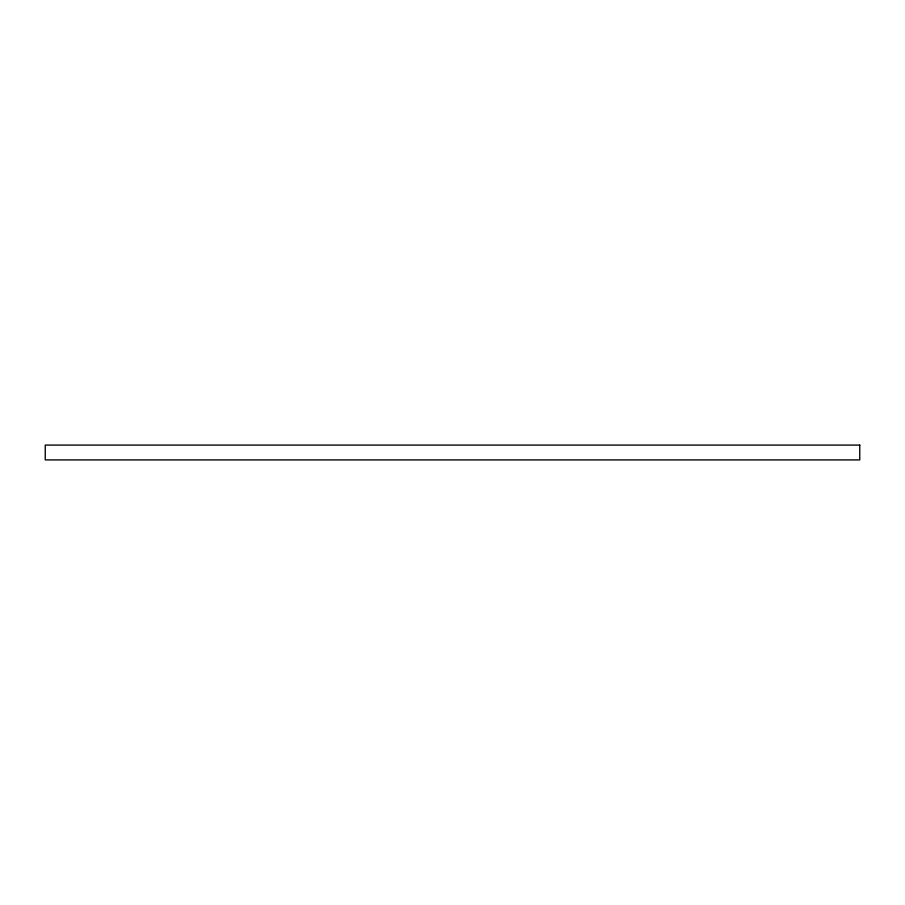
<?xml version="1.0" encoding="UTF-8"?>
<svg xmlns="http://www.w3.org/2000/svg" width="905" height="905" viewBox="0 0 905 905"><rect width="100%" height="100%" fill="white"/><g stroke="black" fill="none" stroke-linecap="round" stroke-linejoin="round"><path stroke-width="1.36" d="M859.75 445.09L45.25 445.09L45.25 459.91L859.75 459.91L859.75 445.09"/></g></svg>
